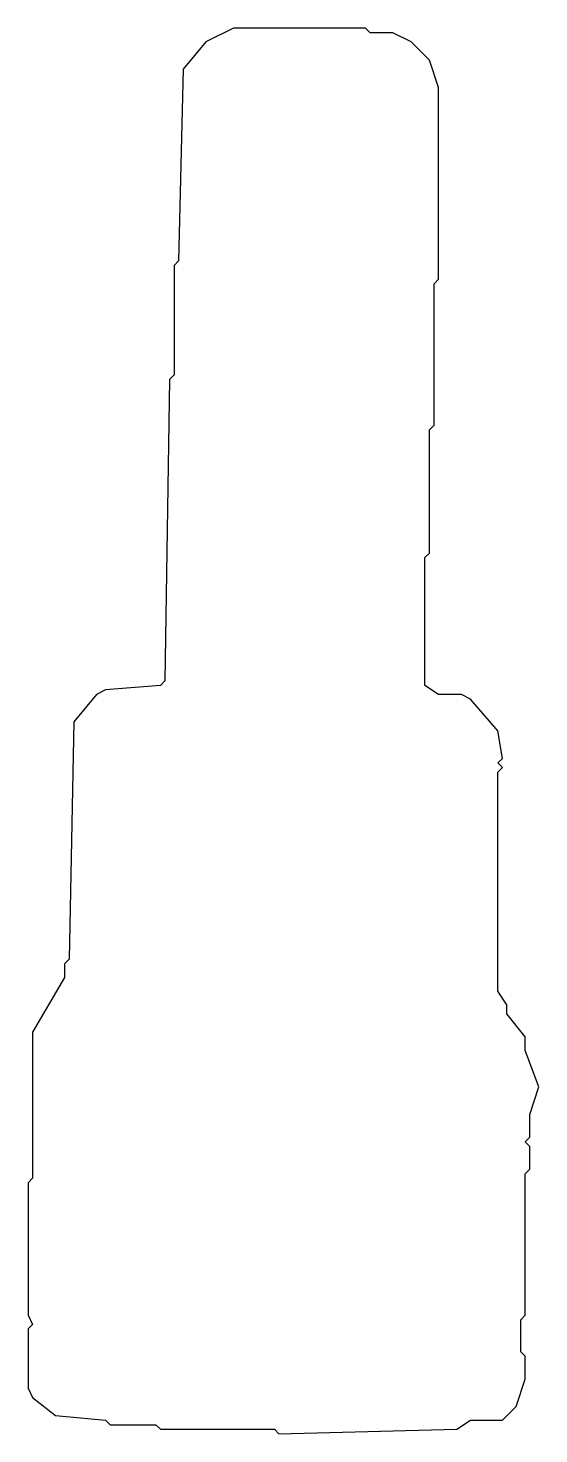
# Model space of a CAD drawing. Header units: metres. Extents: x 27.3 to 47.6, y 6.9 to 62.9.
import ezdxf

# ---------------------------------------------------------------- set-up
doc = ezdxf.new("R2010")
doc.units = ezdxf.units.M

msp = doc.modelspace()

# ---------------------------------------------------------------- linework, layer by layer
msp.add_lwpolyline([(28.342, 7.631), (30.341, 7.449), (30.522, 7.267), (32.339, 7.267), (32.521, 7.086), (37.063, 7.086), (37.245, 6.904), (44.33, 7.086), (44.875, 7.449), (46.147, 7.449), (46.692, 7.994), (47.055, 9.084), (47.055, 9.992), (46.874, 10.174), (46.874, 11.446), (47.055, 11.628), (47.055, 17.26), (47.237, 17.441), (47.237, 18.35), (47.055, 18.531), (47.237, 18.713), (47.237, 19.621), (47.6, 20.712), (47.055, 22.165), (47.055, 22.71), (46.329, 23.618), (46.329, 23.982), (45.965, 24.527), (45.965, 33.248), (46.147, 33.429), (45.965, 33.611), (46.147, 33.793), (45.965, 34.883), (44.875, 36.154), (44.512, 36.336), (43.603, 36.336), (43.058, 36.699), (43.058, 41.787), (43.24, 41.968), (43.24, 46.874), (43.422, 47.055), (43.422, 52.687), (43.603, 52.869), (43.603, 60.5), (43.24, 61.59), (42.513, 62.316), (41.787, 62.68), (40.878, 62.68), (40.696, 62.861), (35.428, 62.861), (34.338, 62.316), (33.429, 61.226), (33.248, 53.596), (33.066, 53.414), (33.066, 49.054), (32.884, 48.872), (32.702, 36.881), (32.521, 36.699), (30.341, 36.518), (29.977, 36.336), (29.069, 35.246), (28.887, 25.799), (28.706, 25.617), (28.706, 25.072), (27.434, 22.892), (27.434, 17.078), (27.252, 16.896), (27.252, 11.628), (27.434, 11.264), (27.252, 11.083), (27.252, 8.721), (27.434, 8.357), (28.342, 7.631)])

doc.saveas('drawing.dxf')
